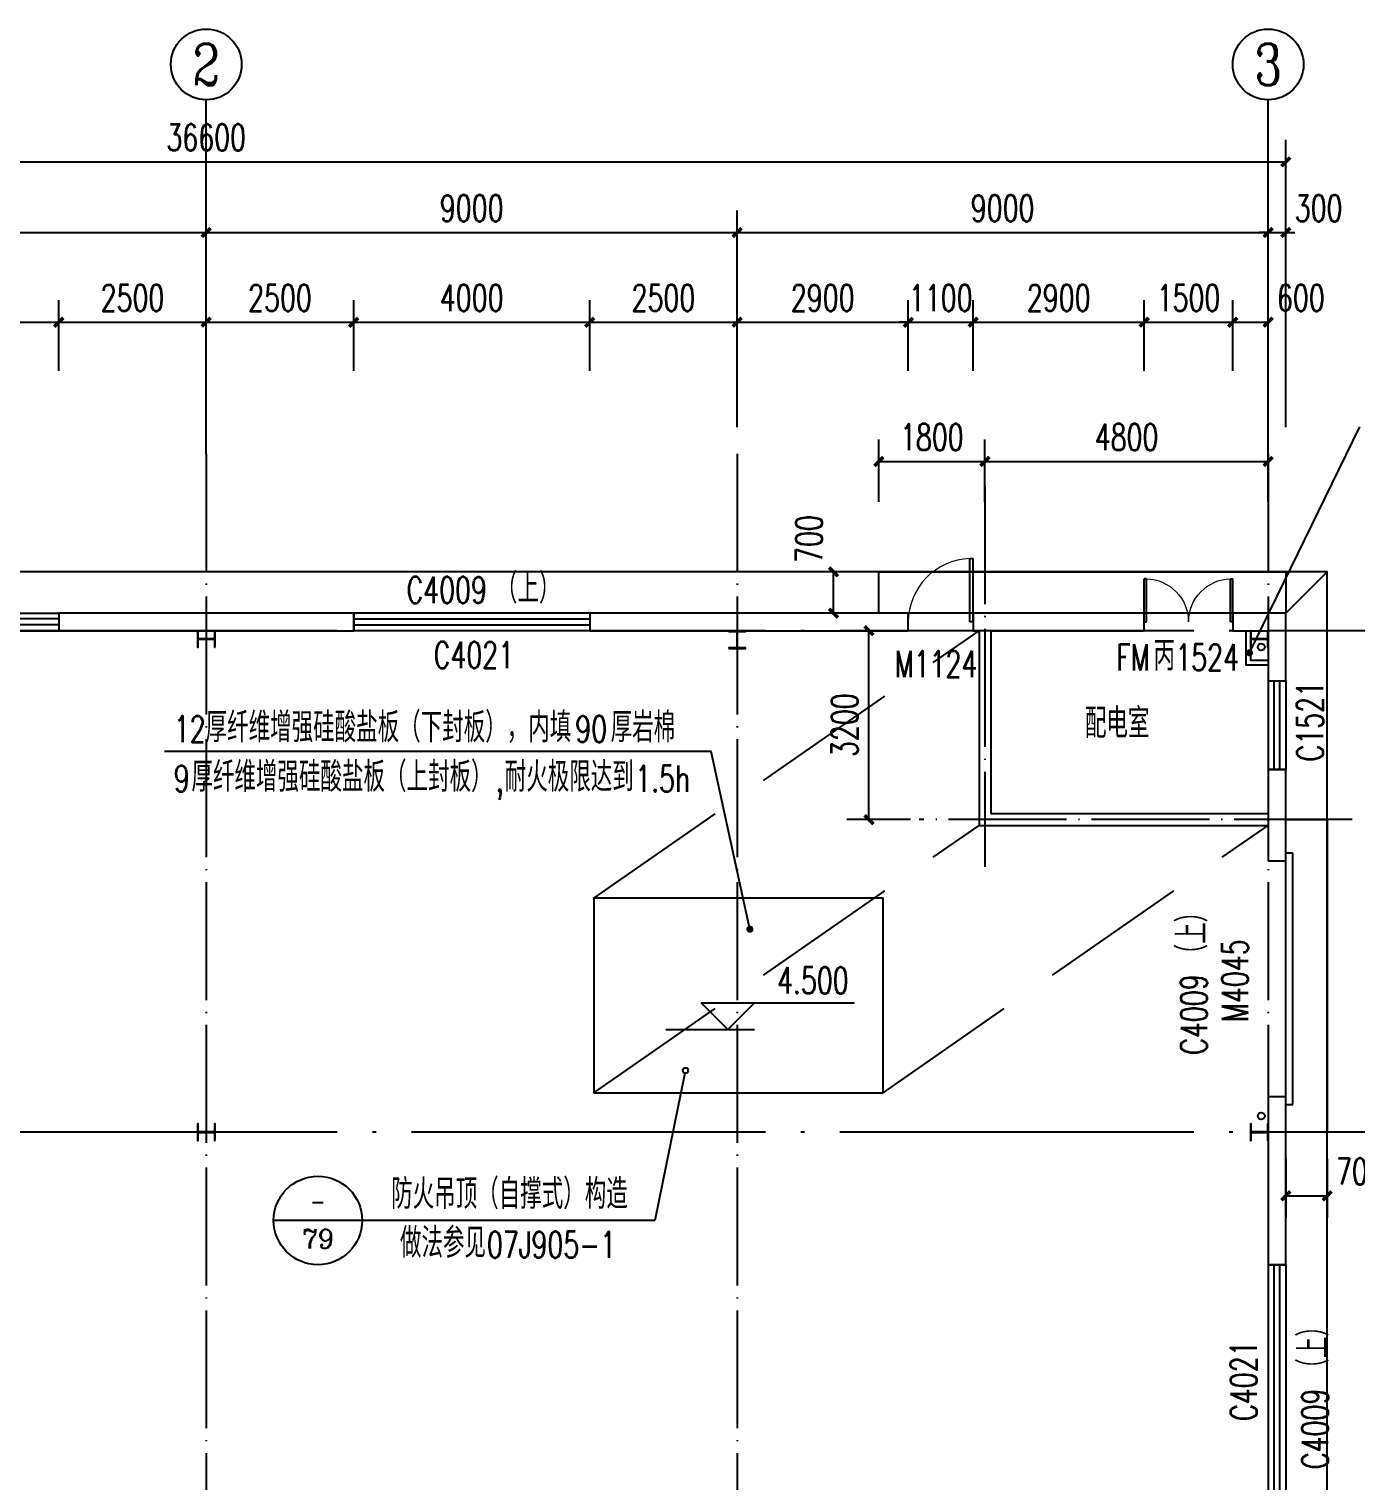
# Model space of a CAD drawing. Extents: x -275060 to -14507, y -783073 to -270523.
# Drawn here: x -138687 to -116195, y -310453 to -285841 of the extents above; entities that cross this region are included whole.
import ezdxf
from ezdxf.enums import TextEntityAlignment as Align

# ---------------------------------------------------------------- set-up
doc = ezdxf.new("R2010")
doc.units = 0
doc.header["$LTSCALE"] = 1000
doc.header["$MEASUREMENT"] = 0
doc.linetypes.add('DASH', pattern=[0.35, 0.25, -0.1])
doc.linetypes.add('DOTE', pattern=[2.42, 2, -0.2, 0.02, -0.2])
doc.layers.get('Defpoints').update_dxf_attribs({"color": 252})
for name, color, linetype in [('07m', 36, 'Continuous'), ('A-Stair(建筑楼梯、踏步、电梯)', 25, 'Continuous'), ('A-Wall(建筑墙)', 7, 'Continuous'), ('AXIS', 3, 'Continuous'), ('AXIS_TEXT', 7, 'Continuous'), ('DIM_ELEV', 3, 'Continuous'), ('DIM_IDEN', 3, 'Continuous'), ('DIM_LEAD', 3, 'Continuous'), ('DOOR_FIRE', 4, 'Continuous'), ('DOOR_FIRE_TEXT', 7, 'Continuous'), ('DOTE', 1, 'Continuous'), ('PUB_DIM', 3, 'Continuous'), ('PUB_HATCH', 8, 'Continuous'), ('PUB_STRM', 4, 'Continuous'), ('STAIR', 2, 'Continuous'), ('WALL', 7, 'Continuous'), ('WINDOW', 4, 'Continuous'), ('WINDOW_TEXT', 7, 'Continuous')]:
    doc.layers.add(name, color=color, linetype=linetype)
doc.styles.add('_TCH_AXIS', font='COMPLEX', dxfattribs={"bigfont": 'GBCBIG'})
doc.styles.add('_TCH_DIM', font='SIMPLEX', dxfattribs={"bigfont": 'GBCBIG'})
doc.styles.add('_TCH_DIM_T3', font='SIMPLEX', dxfattribs={"width": 0.705882, "bigfont": 'GBCBIG'})
doc.styles.add('_TCH_LABEL', font='COMPLEX', dxfattribs={"bigfont": 'GBCBIG'})
doc.styles.add('_TCH_WINDOW', font='SIMPLEX', dxfattribs={"bigfont": 'GBCBIG'})
doc.styles.add('COMPLEX', font='COMPLEX')
doc.dimstyles.new('_TCH_ARCH&&150', dxfattribs={"dimtxt": 446.25, "dimasz": 150, "dimexe": 375, "dimexo": 450, "dimgap": 189.375, "dimtad": 1, "dimdec": 0, "dimzin": 0, "dimdsep": 46, "dimtxsty": '_TCH_DIM_T3', "dimblk": 'ARCHTICK', "dimcen": 0.09, "dimclrt": 7, "dimazin": 2, "dimtfac": 1, "dimtdec": 0, "dimtix": 1, "dimtmove": 2, "dimatfit": 3, "dimfxl": 0, "dimtolj": 1, "dimtzin": 0, "dimarcsym": 0})

# ---------------------------------------------------------------- blocks, each defined once
blk = doc.blocks.new('lsg')
at = {"layer": 'PUB_STRM'}
for centre in [(-116, -275), (-116, -8225)]:
    blk.add_circle(centre, 60, dxfattribs=at)
blk = doc.blocks.new('_ArchTick')
at = {"color": 0, "linetype": 'ByBlock', "const_width": 0.4}
blk.add_lwpolyline([(-0.5, -0.5), (0.5, 0.5)], dxfattribs=at)
blk = doc.blocks.new('*D120')
at = {"layer": 'Defpoints', "color": 0, "transparency": 16777216}
for p in [(-117384, -304541), (-116684, -304541), (-116684, -305619)]:
    blk.add_point(p, dxfattribs=at)
at = {"layer": 'PUB_DIM', "color": 0, "lineweight": -2, "transparency": 16777216}
for p, q in [((-117384, -304991), (-117384, -305994)), ((-116684, -304991), (-116684, -305994)), ((-117384, -305619), (-116684, -305619))]:
    blk.add_line(p, q, dxfattribs=at)
at = {"layer": 'PUB_DIM', "color": 0, "lineweight": -2, "transparency": 16777216, "xscale": 150, "yscale": 150, "zscale": 150, "rotation": 180}
blk.add_blockref('_ArchTick', (-117384, -305619), dxfattribs=at)
at = {"layer": 'PUB_DIM', "color": 0, "lineweight": -2, "transparency": 16777216, "xscale": 150, "yscale": 150, "zscale": 150}
blk.add_blockref('_ArchTick', (-116684, -305619), dxfattribs=at)
at = {"layer": 'PUB_DIM', "color": 7, "transparency": 16777216, "insert": (-116129, -305206), "char_height": 446.2, "attachment_point": 5, "style": '_TCH_DIM_T3'}
blk.add_mtext('\\A1;700', dxfattribs=at)
blk = doc.blocks.new('*D239')
at = {"layer": 'Defpoints', "color": 0, "transparency": 16777216}
for p in [(-117684, -290811), (-118284, -292086), (-117684, -292086)]:
    blk.add_point(p, dxfattribs=at)
at = {"layer": 'PUB_DIM', "color": 0, "lineweight": -2, "transparency": 16777216}
for p, q in [((-118284, -291636), (-118284, -290436)), ((-117684, -291636), (-117684, -290436)), ((-118284, -290811), (-117684, -290811))]:
    blk.add_line(p, q, dxfattribs=at)
at = {"layer": 'PUB_DIM', "color": 0, "lineweight": -2, "transparency": 16777216, "xscale": 150, "yscale": 150, "zscale": 150, "rotation": 180}
blk.add_blockref('_ArchTick', (-118284, -290811), dxfattribs=at)
at = {"layer": 'PUB_DIM', "color": 0, "lineweight": -2, "transparency": 16777216, "xscale": 150, "yscale": 150, "zscale": 150}
blk.add_blockref('_ArchTick', (-117684, -290811), dxfattribs=at)
at = {"layer": 'PUB_DIM', "color": 7, "transparency": 16777216, "insert": (-117129, -290398), "char_height": 446.2, "attachment_point": 5, "style": '_TCH_DIM_T3'}
blk.add_mtext('\\A1;600', dxfattribs=at)
blk = doc.blocks.new('*D240')
at = {"layer": 'Defpoints', "color": 0, "transparency": 16777216}
for p in [(-118284, -290811), (-119784, -292086), (-118284, -292086)]:
    blk.add_point(p, dxfattribs=at)
at = {"layer": 'PUB_DIM', "color": 0, "lineweight": -2, "transparency": 16777216}
for p, q in [((-119784, -291636), (-119784, -290436)), ((-118284, -291636), (-118284, -290436)), ((-119784, -290811), (-118284, -290811))]:
    blk.add_line(p, q, dxfattribs=at)
at = {"layer": 'PUB_DIM', "color": 0, "lineweight": -2, "transparency": 16777216, "xscale": 150, "yscale": 150, "zscale": 150, "rotation": 180}
blk.add_blockref('_ArchTick', (-119784, -290811), dxfattribs=at)
at = {"layer": 'PUB_DIM', "color": 0, "lineweight": -2, "transparency": 16777216, "xscale": 150, "yscale": 150, "zscale": 150}
blk.add_blockref('_ArchTick', (-118284, -290811), dxfattribs=at)
at = {"layer": 'PUB_DIM', "color": 7, "transparency": 16777216, "insert": (-119034, -290398), "char_height": 446.2, "attachment_point": 5, "style": '_TCH_DIM_T3'}
blk.add_mtext('\\A1;1500', dxfattribs=at)
blk = doc.blocks.new('*D241')
at = {"layer": 'Defpoints', "color": 0, "transparency": 16777216}
for p in [(-119784, -290811), (-122684, -292086), (-119784, -292086)]:
    blk.add_point(p, dxfattribs=at)
at = {"layer": 'PUB_DIM', "color": 0, "lineweight": -2, "transparency": 16777216}
for p, q in [((-122684, -291636), (-122684, -290436)), ((-119784, -291636), (-119784, -290436)), ((-122684, -290811), (-119784, -290811))]:
    blk.add_line(p, q, dxfattribs=at)
at = {"layer": 'PUB_DIM', "color": 0, "lineweight": -2, "transparency": 16777216, "xscale": 150, "yscale": 150, "zscale": 150, "rotation": 180}
blk.add_blockref('_ArchTick', (-122684, -290811), dxfattribs=at)
at = {"layer": 'PUB_DIM', "color": 0, "lineweight": -2, "transparency": 16777216, "xscale": 150, "yscale": 150, "zscale": 150}
blk.add_blockref('_ArchTick', (-119784, -290811), dxfattribs=at)
at = {"layer": 'PUB_DIM', "color": 7, "transparency": 16777216, "insert": (-121234, -290398), "char_height": 446.2, "attachment_point": 5, "style": '_TCH_DIM_T3'}
blk.add_mtext('\\A1;2900', dxfattribs=at)
blk = doc.blocks.new('*D242')
at = {"layer": 'Defpoints', "color": 0, "transparency": 16777216}
for p in [(-122684, -290811), (-123784, -292086), (-122684, -292086)]:
    blk.add_point(p, dxfattribs=at)
at = {"layer": 'PUB_DIM', "color": 0, "lineweight": -2, "transparency": 16777216}
for p, q in [((-123784, -291636), (-123784, -290436)), ((-122684, -291636), (-122684, -290436)), ((-123784, -290811), (-123934, -290811)), ((-123784, -290811), (-122684, -290811)), ((-122684, -290811), (-122534, -290811))]:
    blk.add_line(p, q, dxfattribs=at)
at = {"layer": 'PUB_DIM', "color": 0, "lineweight": -2, "transparency": 16777216, "xscale": 150, "yscale": 150, "zscale": 150}
blk.add_blockref('_ArchTick', (-123784, -290811), dxfattribs=at)
at = {"layer": 'PUB_DIM', "color": 0, "lineweight": -2, "transparency": 16777216, "xscale": 150, "yscale": 150, "zscale": 150, "rotation": 180}
blk.add_blockref('_ArchTick', (-122684, -290811), dxfattribs=at)
at = {"layer": 'PUB_DIM', "color": 7, "transparency": 16777216, "insert": (-123234, -290398), "char_height": 446.2, "attachment_point": 5, "style": '_TCH_DIM_T3'}
blk.add_mtext('\\A1;1100', dxfattribs=at)
blk = doc.blocks.new('*D243')
at = {"layer": 'Defpoints', "color": 0, "transparency": 16777216}
for p in [(-123784, -290811), (-126684, -292086), (-123784, -292086)]:
    blk.add_point(p, dxfattribs=at)
at = {"layer": 'PUB_DIM', "color": 0, "lineweight": -2, "transparency": 16777216}
for p, q in [((-126684, -291636), (-126684, -290436)), ((-123784, -291636), (-123784, -290436)), ((-126684, -290811), (-123784, -290811))]:
    blk.add_line(p, q, dxfattribs=at)
at = {"layer": 'PUB_DIM', "color": 0, "lineweight": -2, "transparency": 16777216, "xscale": 150, "yscale": 150, "zscale": 150, "rotation": 180}
blk.add_blockref('_ArchTick', (-126684, -290811), dxfattribs=at)
at = {"layer": 'PUB_DIM', "color": 0, "lineweight": -2, "transparency": 16777216, "xscale": 150, "yscale": 150, "zscale": 150}
blk.add_blockref('_ArchTick', (-123784, -290811), dxfattribs=at)
at = {"layer": 'PUB_DIM', "color": 7, "transparency": 16777216, "insert": (-125234, -290398), "char_height": 446.2, "attachment_point": 5, "style": '_TCH_DIM_T3'}
blk.add_mtext('\\A1;2900', dxfattribs=at)
blk = doc.blocks.new('*D244')
at = {"layer": 'Defpoints', "color": 0, "transparency": 16777216}
for p in [(-126684, -290811), (-129184, -292086), (-126684, -292086)]:
    blk.add_point(p, dxfattribs=at)
at = {"layer": 'PUB_DIM', "color": 0, "lineweight": -2, "transparency": 16777216}
for p, q in [((-129184, -291636), (-129184, -290436)), ((-126684, -291636), (-126684, -290436)), ((-129184, -290811), (-126684, -290811))]:
    blk.add_line(p, q, dxfattribs=at)
at = {"layer": 'PUB_DIM', "color": 0, "lineweight": -2, "transparency": 16777216, "xscale": 150, "yscale": 150, "zscale": 150, "rotation": 180}
blk.add_blockref('_ArchTick', (-129184, -290811), dxfattribs=at)
at = {"layer": 'PUB_DIM', "color": 0, "lineweight": -2, "transparency": 16777216, "xscale": 150, "yscale": 150, "zscale": 150}
blk.add_blockref('_ArchTick', (-126684, -290811), dxfattribs=at)
at = {"layer": 'PUB_DIM', "color": 7, "transparency": 16777216, "insert": (-127934, -290398), "char_height": 446.2, "attachment_point": 5, "style": '_TCH_DIM_T3'}
blk.add_mtext('\\A1;2500', dxfattribs=at)
blk = doc.blocks.new('*D245')
at = {"layer": 'Defpoints', "color": 0, "transparency": 16777216}
for p in [(-129184, -290811), (-133184, -292086), (-129184, -292086)]:
    blk.add_point(p, dxfattribs=at)
at = {"layer": 'PUB_DIM', "color": 0, "lineweight": -2, "transparency": 16777216}
for p, q in [((-133184, -291636), (-133184, -290436)), ((-129184, -291636), (-129184, -290436)), ((-133184, -290811), (-129184, -290811))]:
    blk.add_line(p, q, dxfattribs=at)
at = {"layer": 'PUB_DIM', "color": 0, "lineweight": -2, "transparency": 16777216, "xscale": 150, "yscale": 150, "zscale": 150, "rotation": 180}
blk.add_blockref('_ArchTick', (-133184, -290811), dxfattribs=at)
at = {"layer": 'PUB_DIM', "color": 0, "lineweight": -2, "transparency": 16777216, "xscale": 150, "yscale": 150, "zscale": 150}
blk.add_blockref('_ArchTick', (-129184, -290811), dxfattribs=at)
at = {"layer": 'PUB_DIM', "color": 7, "transparency": 16777216, "insert": (-131184, -290398), "char_height": 446.2, "attachment_point": 5, "style": '_TCH_DIM_T3'}
blk.add_mtext('\\A1;4000', dxfattribs=at)
blk = doc.blocks.new('*D246')
at = {"layer": 'Defpoints', "color": 0, "transparency": 16777216}
for p in [(-133184, -290811), (-135684, -292086), (-133184, -292086)]:
    blk.add_point(p, dxfattribs=at)
at = {"layer": 'PUB_DIM', "color": 0, "lineweight": -2, "transparency": 16777216}
for p, q in [((-135684, -291636), (-135684, -290436)), ((-133184, -291636), (-133184, -290436)), ((-135684, -290811), (-133184, -290811))]:
    blk.add_line(p, q, dxfattribs=at)
at = {"layer": 'PUB_DIM', "color": 0, "lineweight": -2, "transparency": 16777216, "xscale": 150, "yscale": 150, "zscale": 150, "rotation": 180}
blk.add_blockref('_ArchTick', (-135684, -290811), dxfattribs=at)
at = {"layer": 'PUB_DIM', "color": 0, "lineweight": -2, "transparency": 16777216, "xscale": 150, "yscale": 150, "zscale": 150}
blk.add_blockref('_ArchTick', (-133184, -290811), dxfattribs=at)
at = {"layer": 'PUB_DIM', "color": 7, "transparency": 16777216, "insert": (-134434, -290398), "char_height": 446.2, "attachment_point": 5, "style": '_TCH_DIM_T3'}
blk.add_mtext('\\A1;2500', dxfattribs=at)
blk = doc.blocks.new('*D247')
at = {"layer": 'Defpoints', "color": 0, "transparency": 16777216}
for p in [(-135684, -290811), (-138184, -292086), (-135684, -292086)]:
    blk.add_point(p, dxfattribs=at)
at = {"layer": 'PUB_DIM', "color": 0, "lineweight": -2, "transparency": 16777216}
for p, q in [((-138184, -291636), (-138184, -290436)), ((-135684, -291636), (-135684, -290436)), ((-138184, -290811), (-135684, -290811))]:
    blk.add_line(p, q, dxfattribs=at)
at = {"layer": 'PUB_DIM', "color": 0, "lineweight": -2, "transparency": 16777216, "xscale": 150, "yscale": 150, "zscale": 150, "rotation": 180}
blk.add_blockref('_ArchTick', (-138184, -290811), dxfattribs=at)
at = {"layer": 'PUB_DIM', "color": 0, "lineweight": -2, "transparency": 16777216, "xscale": 150, "yscale": 150, "zscale": 150}
blk.add_blockref('_ArchTick', (-135684, -290811), dxfattribs=at)
at = {"layer": 'PUB_DIM', "color": 7, "transparency": 16777216, "insert": (-136934, -290398), "char_height": 446.2, "attachment_point": 5, "style": '_TCH_DIM_T3'}
blk.add_mtext('\\A1;2500', dxfattribs=at)
blk = doc.blocks.new('*D248')
at = {"layer": 'Defpoints', "color": 0, "transparency": 16777216}
for p in [(-138184, -290811), (-142184, -292086), (-138184, -292086)]:
    blk.add_point(p, dxfattribs=at)
at = {"layer": 'PUB_DIM', "color": 0, "lineweight": -2, "transparency": 16777216}
for p, q in [((-142184, -291636), (-142184, -290436)), ((-138184, -291636), (-138184, -290436)), ((-142184, -290811), (-138184, -290811))]:
    blk.add_line(p, q, dxfattribs=at)
at = {"layer": 'PUB_DIM', "color": 0, "lineweight": -2, "transparency": 16777216, "xscale": 150, "yscale": 150, "zscale": 150, "rotation": 180}
blk.add_blockref('_ArchTick', (-142184, -290811), dxfattribs=at)
at = {"layer": 'PUB_DIM', "color": 0, "lineweight": -2, "transparency": 16777216, "xscale": 150, "yscale": 150, "zscale": 150}
blk.add_blockref('_ArchTick', (-138184, -290811), dxfattribs=at)
at = {"layer": 'PUB_DIM', "color": 7, "transparency": 16777216, "insert": (-140184, -290398), "char_height": 446.2, "attachment_point": 5, "style": '_TCH_DIM_T3'}
blk.add_mtext('\\A1;4000', dxfattribs=at)
blk = doc.blocks.new('*D365')
at = {"layer": 'AXIS', "color": 0, "lineweight": -2, "transparency": 16777216}
for p, q in [((-144684, -292591), (-144684, -288916)), ((-135684, -292591), (-135684, -288916)), ((-144684, -289291), (-135684, -289291))]:
    blk.add_line(p, q, dxfattribs=at)
at = {"layer": 'Defpoints', "color": 0, "transparency": 16777216}
for p in [(-135684, -289291), (-144684, -293041), (-135684, -293041)]:
    blk.add_point(p, dxfattribs=at)
at = {"layer": 'AXIS', "color": 0, "lineweight": -2, "transparency": 16777216, "xscale": 150, "yscale": 150, "zscale": 150, "rotation": 180}
blk.add_blockref('_ArchTick', (-144684, -289291), dxfattribs=at)
at = {"layer": 'AXIS', "color": 0, "lineweight": -2, "transparency": 16777216, "xscale": 150, "yscale": 150, "zscale": 150}
blk.add_blockref('_ArchTick', (-135684, -289291), dxfattribs=at)
at = {"layer": 'AXIS', "color": 7, "transparency": 16777216, "insert": (-140184, -288878), "char_height": 446.2, "attachment_point": 5, "style": '_TCH_DIM_T3'}
blk.add_mtext('\\A1;9000', dxfattribs=at)
blk = doc.blocks.new('*D366')
at = {"layer": 'AXIS', "color": 0, "lineweight": -2, "transparency": 16777216}
for p, q in [((-135684, -292591), (-135684, -288916)), ((-126684, -292591), (-126684, -288916)), ((-135684, -289291), (-126684, -289291))]:
    blk.add_line(p, q, dxfattribs=at)
at = {"layer": 'Defpoints', "color": 0, "transparency": 16777216}
for p in [(-126684, -289291), (-135684, -293041), (-126684, -293041)]:
    blk.add_point(p, dxfattribs=at)
at = {"layer": 'AXIS', "color": 0, "lineweight": -2, "transparency": 16777216, "xscale": 150, "yscale": 150, "zscale": 150, "rotation": 180}
blk.add_blockref('_ArchTick', (-135684, -289291), dxfattribs=at)
at = {"layer": 'AXIS', "color": 0, "lineweight": -2, "transparency": 16777216, "xscale": 150, "yscale": 150, "zscale": 150}
blk.add_blockref('_ArchTick', (-126684, -289291), dxfattribs=at)
at = {"layer": 'AXIS', "color": 7, "transparency": 16777216, "insert": (-131184, -288878), "char_height": 446.2, "attachment_point": 5, "style": '_TCH_DIM_T3'}
blk.add_mtext('\\A1;9000', dxfattribs=at)
blk = doc.blocks.new('*D367')
at = {"layer": 'AXIS', "color": 0, "lineweight": -2, "transparency": 16777216}
for p, q in [((-126684, -292591), (-126684, -288916)), ((-117684, -292591), (-117684, -288916)), ((-126684, -289291), (-117684, -289291))]:
    blk.add_line(p, q, dxfattribs=at)
at = {"layer": 'Defpoints', "color": 0, "transparency": 16777216}
for p in [(-117684, -289291), (-126684, -293041), (-117684, -293041)]:
    blk.add_point(p, dxfattribs=at)
at = {"layer": 'AXIS', "color": 0, "lineweight": -2, "transparency": 16777216, "xscale": 150, "yscale": 150, "zscale": 150, "rotation": 180}
blk.add_blockref('_ArchTick', (-126684, -289291), dxfattribs=at)
at = {"layer": 'AXIS', "color": 0, "lineweight": -2, "transparency": 16777216, "xscale": 150, "yscale": 150, "zscale": 150}
blk.add_blockref('_ArchTick', (-117684, -289291), dxfattribs=at)
at = {"layer": 'AXIS', "color": 7, "transparency": 16777216, "insert": (-122184, -288878), "char_height": 446.2, "attachment_point": 5, "style": '_TCH_DIM_T3'}
blk.add_mtext('\\A1;9000', dxfattribs=at)
blk = doc.blocks.new('*D368')
at = {"layer": 'AXIS', "color": 0, "lineweight": -2, "transparency": 16777216}
for p, q in [((-117684, -292591), (-117684, -288916)), ((-117384, -292591), (-117384, -288916)), ((-117684, -289291), (-117834, -289291)), ((-117684, -289291), (-117384, -289291)), ((-117384, -289291), (-117234, -289291))]:
    blk.add_line(p, q, dxfattribs=at)
at = {"layer": 'Defpoints', "color": 0, "transparency": 16777216}
for p in [(-117384, -289291), (-117684, -293041), (-117384, -293041)]:
    blk.add_point(p, dxfattribs=at)
at = {"layer": 'AXIS', "color": 0, "lineweight": -2, "transparency": 16777216, "xscale": 150, "yscale": 150, "zscale": 150}
blk.add_blockref('_ArchTick', (-117684, -289291), dxfattribs=at)
at = {"layer": 'AXIS', "color": 0, "lineweight": -2, "transparency": 16777216, "xscale": 150, "yscale": 150, "zscale": 150, "rotation": 180}
blk.add_blockref('_ArchTick', (-117384, -289291), dxfattribs=at)
at = {"layer": 'AXIS', "color": 7, "transparency": 16777216, "insert": (-116829, -288878), "char_height": 446.2, "attachment_point": 5, "style": '_TCH_DIM_T3'}
blk.add_mtext('\\A1;300', dxfattribs=at)
blk = doc.blocks.new('*D369')
at = {"layer": 'AXIS', "color": 0, "lineweight": -2, "transparency": 16777216}
for p, q in [((-153984, -292591), (-153984, -287716)), ((-117384, -292591), (-117384, -287716)), ((-153984, -288091), (-117384, -288091))]:
    blk.add_line(p, q, dxfattribs=at)
at = {"layer": 'Defpoints', "color": 0, "transparency": 16777216}
for p in [(-117384, -288091), (-153984, -293041), (-117384, -293041)]:
    blk.add_point(p, dxfattribs=at)
at = {"layer": 'AXIS', "color": 0, "lineweight": -2, "transparency": 16777216, "xscale": 150, "yscale": 150, "zscale": 150, "rotation": 180}
blk.add_blockref('_ArchTick', (-153984, -288091), dxfattribs=at)
at = {"layer": 'AXIS', "color": 0, "lineweight": -2, "transparency": 16777216, "xscale": 150, "yscale": 150, "zscale": 150}
blk.add_blockref('_ArchTick', (-117384, -288091), dxfattribs=at)
at = {"layer": 'AXIS', "color": 7, "transparency": 16777216, "insert": (-135684, -287678), "char_height": 446.2, "attachment_point": 5, "style": '_TCH_DIM_T3'}
blk.add_mtext('\\A1;36600', dxfattribs=at)
blk = doc.blocks.new('*D402')
at = {"layer": 'Defpoints', "color": 0, "transparency": 16777216}
for p in [(-122484, -293171), (-124284, -294303), (-122484, -294303)]:
    blk.add_point(p, dxfattribs=at)
at = {"layer": 'PUB_DIM', "color": 0, "lineweight": -2, "transparency": 16777216}
for p, q in [((-124284, -293853), (-124284, -292796)), ((-122484, -293853), (-122484, -292796)), ((-124284, -293171), (-122484, -293171))]:
    blk.add_line(p, q, dxfattribs=at)
at = {"layer": 'PUB_DIM', "color": 0, "lineweight": -2, "transparency": 16777216, "xscale": 150, "yscale": 150, "zscale": 150, "rotation": 180}
blk.add_blockref('_ArchTick', (-124284, -293171), dxfattribs=at)
at = {"layer": 'PUB_DIM', "color": 0, "lineweight": -2, "transparency": 16777216, "xscale": 150, "yscale": 150, "zscale": 150}
blk.add_blockref('_ArchTick', (-122484, -293171), dxfattribs=at)
at = {"layer": 'PUB_DIM', "color": 7, "transparency": 16777216, "insert": (-123384, -292758), "char_height": 446.2, "attachment_point": 5, "style": '_TCH_DIM_T3'}
blk.add_mtext('\\A1;1800', dxfattribs=at)
blk = doc.blocks.new('*D403')
at = {"layer": 'Defpoints', "color": 0, "transparency": 16777216}
for p in [(-117684, -293171), (-122484, -294303), (-117684, -294303)]:
    blk.add_point(p, dxfattribs=at)
at = {"layer": 'PUB_DIM', "color": 0, "lineweight": -2, "transparency": 16777216}
for p, q in [((-122484, -293853), (-122484, -292796)), ((-117684, -293853), (-117684, -292796)), ((-122484, -293171), (-117684, -293171))]:
    blk.add_line(p, q, dxfattribs=at)
at = {"layer": 'PUB_DIM', "color": 0, "lineweight": -2, "transparency": 16777216, "xscale": 150, "yscale": 150, "zscale": 150, "rotation": 180}
blk.add_blockref('_ArchTick', (-122484, -293171), dxfattribs=at)
at = {"layer": 'PUB_DIM', "color": 0, "lineweight": -2, "transparency": 16777216, "xscale": 150, "yscale": 150, "zscale": 150}
blk.add_blockref('_ArchTick', (-117684, -293171), dxfattribs=at)
at = {"layer": 'PUB_DIM', "color": 7, "transparency": 16777216, "insert": (-120084, -292758), "char_height": 446.2, "attachment_point": 5, "style": '_TCH_DIM_T3'}
blk.add_mtext('\\A1;4800', dxfattribs=at)
blk = doc.blocks.new('*D404')
at = {"layer": 'Defpoints', "color": 0, "transparency": 16777216}
for p in [(-125052, -295041), (-124306, -295041), (-124306, -295741)]:
    blk.add_point(p, dxfattribs=at)
at = {"layer": 'PUB_DIM', "color": 0, "lineweight": -2, "transparency": 16777216}
for p, q in [((-124756, -295041), (-125427, -295041)), ((-125052, -295741), (-125052, -295041)), ((-124756, -295741), (-125427, -295741))]:
    blk.add_line(p, q, dxfattribs=at)
at = {"layer": 'PUB_DIM', "color": 0, "lineweight": -2, "transparency": 16777216, "xscale": 150, "yscale": 150, "zscale": 150}
for p, rotation in [((-125052, -295041), 90), ((-125052, -295741), 270)]:
    blk.add_blockref('_ArchTick', p, dxfattribs=dict(at, rotation=rotation))
at = {"layer": 'PUB_DIM', "color": 7, "transparency": 16777216, "insert": (-125465, -294486), "char_height": 446.2, "attachment_point": 5, "rotation": 90, "style": '_TCH_DIM_T3'}
blk.add_mtext('\\A1;700', dxfattribs=at)
blk = doc.blocks.new('*D405')
at = {"layer": 'Defpoints', "color": 0, "transparency": 16777216}
for p in [(-124450, -296041), (-123295, -296041), (-123295, -299241)]:
    blk.add_point(p, dxfattribs=at)
at = {"layer": 'PUB_DIM', "color": 0, "lineweight": -2, "transparency": 16777216}
for p, q in [((-123745, -296041), (-124825, -296041)), ((-124450, -299241), (-124450, -296041)), ((-123745, -299241), (-124825, -299241))]:
    blk.add_line(p, q, dxfattribs=at)
at = {"layer": 'PUB_DIM', "color": 0, "lineweight": -2, "transparency": 16777216, "xscale": 150, "yscale": 150, "zscale": 150}
for p, rotation in [((-124450, -296041), 90), ((-124450, -299241), 270)]:
    blk.add_blockref('_ArchTick', p, dxfattribs=dict(at, rotation=rotation))
at = {"layer": 'PUB_DIM', "color": 7, "transparency": 16777216, "insert": (-124862, -297641), "char_height": 446.2, "attachment_point": 5, "rotation": 90, "style": '_TCH_DIM_T3'}
blk.add_mtext('\\A1;3200', dxfattribs=at)
blk = doc.blocks.new('$DorLib2D$00000002')
for p, q in [((-0.5, 0), (-0.5, 0.4875)), ((-0.475, 0.4875), (-0.5, 0.4875)), ((-0.475, 0), (-0.475, 0.4875)), ((0.475, 0), (0.475, 0.4875)), ((0.475, 0.4875), (0.5, 0.4875)), ((0.5, 0), (0.5, 0.4875)), ((-0.5, 0), (-0.475, 0)), ((0.5, 0), (0.475, 0))]:
    blk.add_line(p, q)
at = {"lineweight": 13}
for centre, start, end in [((-0.4875, 0), 0, 88.53072), ((0.4875, 0), 91.46928, 180)]:
    blk.add_arc(centre, 0.4875, start, end, dxfattribs=at)
blk = doc.blocks.new('$TCHSYS$WIN2D')
for p, q in [((-0.5, 0.5), (0.5, 0.5)), ((-0.5, 0.5), (-0.5, -0.5)), ((0.5, 0.5), (0.5, -0.5)), ((0.5, 0.1667), (-0.5, 0.1667)), ((0.5, -0.1667), (-0.5, -0.1667)), ((-0.5, -0.5), (0.5, -0.5))]:
    blk.add_line(p, q)
blk = doc.blocks.new('_AXISO')
blk.add_circle((0, 0), 0.5)
at = {"layer": 'AXIS_TEXT', "style": 'COMPLEX', "width": 1.041667}
blk.add_attdef('A', text='', height=0.56, dxfattribs=at).set_placement((-0.25, -0.28), (0.25, -0.28), align=Align.FIT)
blk = doc.blocks.new('$DorLib2D$00000126')
at = {"color": 0, "linetype": 'Continuous'}
for p, q in [((-0.532, 0.5), (-0.532, 0.9)), ((0.532, 0.9), (0.532, 0.5))]:
    blk.add_line(p, q, dxfattribs=at)
at = {"color": 0, "linetype": 'DASH'}
for p, q in [((-0.532, 0.9), (0.532, 0.9)), ((-0.532, 0.5), (0.532, 0.5))]:
    blk.add_line(p, q, dxfattribs=at)
blk = doc.blocks.new('$DorLib2D$00000001')
for p, q in [((0.45, 0.975), (0.5, 0.975)), ((0.45, 0), (0.45, 0.975)), ((0.5, 0), (0.5, 0.975)), ((0.5, 0), (0.45, 0))]:
    blk.add_line(p, q)
at = {"lineweight": 13}
blk.add_arc((0.475, 0), 0.975, 91.4693, 180, dxfattribs=at)

msp = doc.modelspace()

# ---------------------------------------------------------------- linework, layer by layer
for points in [[(-135534.1, -296320.6), (-135534.1, -296040.6), (-135546.1, -296040.6), (-135546.1, -296176.6), (-135822.1, -296176.6), (-135822.1, -296040.6), (-135834.1, -296040.6), (-135834.1, -296320.6), (-135822.1, -296320.6), (-135822.1, -296184.6), (-135546.1, -296184.6), (-135546.1, -296320.6)], [(-126824.1, -296340.6), (-126544.1, -296340.6), (-126544.1, -296328.6), (-126680.1, -296328.6), (-126680.1, -296052.6), (-126544.1, -296052.6), (-126544.1, -296040.6), (-126824.1, -296040.6), (-126824.1, -296052.6), (-126688.1, -296052.6), (-126688.1, -296328.6), (-126824.1, -296328.6)], [(-117684.1, -296320.6), (-117684.1, -296040.6), (-117696.1, -296040.6), (-117696.1, -296176.6), (-117972.1, -296176.6), (-117972.1, -296040.6), (-117984.1, -296040.6), (-117984.1, -296320.6), (-117972.1, -296320.6), (-117972.1, -296184.6), (-117696.1, -296184.6), (-117696.1, -296320.6)], [(-135534.1, -304680.6), (-135534.1, -304400.6), (-135546.1, -304400.6), (-135546.1, -304536.6), (-135822.1, -304536.6), (-135822.1, -304400.6), (-135834.1, -304400.6), (-135834.1, -304680.6), (-135822.1, -304680.6), (-135822.1, -304544.6), (-135546.1, -304544.6), (-135546.1, -304680.6)], [(-117684.1, -304680.6), (-117684.1, -304400.6), (-117696.1, -304400.6), (-117696.1, -304536.6), (-117972.1, -304536.6), (-117972.1, -304400.6), (-117984.1, -304400.6), (-117984.1, -304680.6), (-117972.1, -304680.6), (-117972.1, -304544.6), (-117696.1, -304544.6), (-117696.1, -304680.6)]]:
    msp.add_lwpolyline(points, close=True)
for points in [[(-118064.1, -296040.6), (-118064.1, -296620.6), (-117684.1, -296620.6)], [(-117984.1, -296040.6), (-117984.1, -296540.6), (-117684.1, -296540.6)]]:
    msp.add_lwpolyline(points)
at = {"layer": 'A-Stair(建筑楼梯、踏步、电梯)'}
msp.add_line((-116684.1, -295040.6), (-117384.1, -295740.6), dxfattribs=at)
msp.add_lwpolyline([(-121184.1, -407540.6), (-116684.1, -407540.6), (-116684.1, -295040.6), (-154684.1, -295040.6), (-154684.1, -331790.6)], dxfattribs=at)
at = {"layer": 'A-Wall(建筑墙)'}
msp.add_lwpolyline([(-129111.6, -303872.2), (-124211.6, -303872.2), (-124211.6, -300572.2), (-129111.6, -300572.2)], close=True, dxfattribs=at)
at = {"layer": 'AXIS'}
for p, q in [((-135684.1, -293040.6), (-135684.1, -287040.6)), ((-117684.1, -293040.6), (-117684.1, -287040.6))]:
    msp.add_line(p, q, dxfattribs=at)
at = {"layer": 'DIM_ELEV'}
for p, q in [((-126842.5, -302799.5), (-127292.5, -302349.5)), ((-127292.5, -302349.5), (-124703.5, -302349.5)), ((-126842.5, -302799.5), (-126392.5, -302349.5)), ((-127892.5, -302799.5), (-126392.5, -302799.5))]:
    msp.add_line(p, q, dxfattribs=at)
at = {"layer": 'DIM_IDEN'}
for p, q in [((-127570.4, -303541.2), (-128080.4, -306036.8)), ((-133041, -306036.8), (-134541, -306036.8)), ((-128080.4, -306036.8), (-133041, -306036.8))]:
    msp.add_line(p, q, dxfattribs=at)
for centre, radius in [((-127561, -303495.2), 46.9), ((-133791, -306036.8), 750)]:
    msp.add_circle(centre, radius, dxfattribs=at)
at = {"layer": 'DIM_LEAD'}
for p, q in [((-118000, -296413.2), (-116131.2, -292585.7)), ((-127125.5, -298088.1), (-136392.5, -298088.1)), ((-126468.6, -301099.9), (-127125.5, -298088.1))]:
    msp.add_line(p, q, dxfattribs=at)
at = {"layer": 'DIM_LEAD', "const_width": 60}
for points in [[(-118013.2, -296440.1, 1), (-117986.9, -296386.2, 1)], [(-126462.2, -301129.2, 1), (-126475, -301070.5, 1)]]:
    msp.add_lwpolyline(points, format="xyb", close=True, dxfattribs=at)
at = {"layer": 'DOOR_FIRE'}
msp.add_line((-118283.6, -295740.6), (-119783.6, -295740.6), dxfattribs=at)
at = {"layer": 'DOTE', "color": 1, "linetype": 'DOTE'}
for p, q in [((-135684.1, -293040.6), (-135684.1, -409540.6)), ((-126684.1, -293040.6), (-126684.1, -409540.6)), ((-117684.1, -293040.6), (-117684.1, -409540.6)), ((-122483.6, -293589.5), (-122483.6, -300043.4)), ((-116259.5, -299240.6), (-123600.1, -299240.6))]:
    msp.add_line(p, q, dxfattribs=at)
at = {"layer": 'DOTE', "color": 1, "linetype": 'DOTE', "ltscale": 3}
for p, q in [((-111684.1, -296040.6), (-159684.1, -296040.6)), ((-111684.1, -304540.6), (-159684.1, -304540.6))]:
    msp.add_line(p, q, dxfattribs=at)
at = {"layer": 'PUB_HATCH', "linetype": 'DASH', "ltscale": 10}
for p, q in [((-129111.6, -300572.2), (-122583.6, -296040.6)), ((-129111.6, -303872.2), (-122583.6, -299340.6)), ((-124211.6, -303872.2), (-117683.6, -299340.6))]:
    msp.add_line(p, q, dxfattribs=at)
at = {"layer": 'STAIR'}
for points in [[(-124283.6, -295740.6), (-124283.6, -295040.6), (-117384.1, -295040.6), (-117384.1, -295740.6)], [(-117384.1, -299240.6), (-116684.1, -299240.6), (-116684.1, -304540.6), (-117384.1, -304540.6)]]:
    msp.add_lwpolyline(points, dxfattribs=at)
at = {"layer": 'WALL'}
for p, q in [((-133184.1, -295740.6), (-138184.1, -295740.6)), ((-138184.1, -295740.6), (-138184.1, -296040.6)), ((-133184.1, -296040.6), (-133184.1, -295740.6)), ((-123783.6, -295740.6), (-129184.1, -295740.6)), ((-129184.1, -295740.6), (-129184.1, -296040.6)), ((-123783.6, -296040.6), (-123783.6, -295740.6)), ((-122484.1, -295740.6), (-122683.6, -295740.6)), ((-122683.6, -295740.6), (-122683.6, -296040.6)), ((-119783.6, -295740.6), (-122484.1, -295740.6)), ((-119783.6, -296040.6), (-119783.6, -295740.6)), ((-117384.1, -295740.6), (-118283.6, -295740.6)), ((-118283.6, -295740.6), (-118283.6, -296040.6)), ((-117384.1, -296890.6), (-117384.1, -295740.6)), ((-138184.1, -296040.6), (-133184.1, -296040.6)), ((-129184.1, -296040.6), (-123783.6, -296040.6)), ((-122683.6, -296040.6), (-122584.1, -296040.6)), ((-122584.1, -296040.6), (-122584.1, -299340.6)), ((-122384.1, -296040.6), (-122384.1, -299140.6)), ((-122384.1, -296040.6), (-119783.6, -296040.6)), ((-118283.6, -296040.6), (-117684.1, -296040.6)), ((-117684.1, -296040.6), (-117684.1, -296890.6)), ((-117684.1, -296890.6), (-117384.1, -296890.6)), ((-117384.1, -298390.6), (-117684.1, -298390.6)), ((-117684.1, -298390.6), (-117684.1, -299140.6)), ((-117384.1, -299240.6), (-117384.1, -298390.6)), ((-122384.1, -299140.6), (-117684.1, -299140.6)), ((-117384.1, -299940.6), (-117384.1, -299240.6)), ((-122584.1, -299340.6), (-117684.1, -299340.6)), ((-117684.1, -299340.6), (-117684.1, -299940.6)), ((-117684.1, -299940.6), (-117384.1, -299940.6)), ((-117384.1, -303940.6), (-117684.1, -303940.6)), ((-117684.1, -303940.6), (-117684.1, -306790.6)), ((-117384.1, -306790.6), (-117384.1, -303940.6)), ((-117684.1, -306790.6), (-117384.1, -306790.6))]:
    msp.add_line(p, q, dxfattribs=at)
at = {"layer": 'WINDOW'}
msp.add_line((-122683.6, -295740.6, 120), (-123783.6, -295740.6, 120), dxfattribs=at)

# ---------------------------------------------------------------- block references
msp.add_blockref('lsg', (-117684.1, -296040.6))
at = {"layer": 'AXIS'}
ref = msp.add_blockref('_AXISO', (-135684.1, -286440.6), dxfattribs=dict(at, xscale=1200, yscale=1200, zscale=1200))
ref.add_attrib('A', '2', dxfattribs={"layer": 'AXIS_TEXT', "height": 698.9, "style": '_TCH_AXIS'}).set_placement((-135917.1, -286790.1), (-135451.1, -286790.1), align=Align.FIT)
ref = msp.add_blockref('_AXISO', (-117684.1, -286440.6), dxfattribs=dict(at, xscale=1200, yscale=1200, zscale=1200))
ref.add_attrib('A', '3', dxfattribs={"layer": 'AXIS_TEXT', "height": 698.9, "style": '_TCH_AXIS'}).set_placement((-117917.1, -286790.1), (-117451.1, -286790.1), align=Align.FIT)
at = {"layer": 'DOOR_FIRE', "xscale": 1500, "yscale": -1500, "zscale": 300, "rotation": 179.9999999965744}
msp.add_blockref('$DorLib2D$00000002', (-119033.6, -295890.6), dxfattribs=at)
at = {"layer": 'WINDOW'}
ref = msp.add_blockref('$DorLib2D$00000001', (-123233.6, -295890.6), dxfattribs=dict(at, xscale=-1100, yscale=-1100, zscale=-1100, rotation=179.9999999965742))
ref.add_attrib('A', 'M1124', (-124016.8, -296826.2), dxfattribs={"layer": 'WINDOW_TEXT', "height": 446.25, "rotation": 360, "style": '_TCH_WINDOW', "width": 0.705882})
ref = msp.add_blockref('$TCHSYS$WIN2D', (-140184.1, -295890.6), dxfattribs=dict(at, xscale=-4000, yscale=-300, zscale=-4000, rotation=179.9999999965742))
ref.add_attrib('A', 'C4021', (-140829.1, -296676.2), dxfattribs={"layer": 'WINDOW_TEXT', "height": 446.25, "rotation": 360, "style": '_TCH_WINDOW', "width": 0.705882})
ref = msp.add_blockref('$TCHSYS$WIN2D', (-131184.1, -295890.6), dxfattribs=dict(at, xscale=4000, yscale=-300, zscale=4000, rotation=179.9999999965742))
ref.add_attrib('A', 'C4021', (-131829.1, -296676.2), dxfattribs={"layer": 'WINDOW_TEXT', "height": 446.25, "rotation": 360, "style": '_TCH_WINDOW', "width": 0.705882})
ref = msp.add_blockref('$TCHSYS$WIN2D', (-117534.1, -297640.6), dxfattribs=dict(at, xscale=-1500, yscale=300, zscale=-1500, rotation=90.00000000718147))
ref.add_attrib('A', 'C1521', (-116748.5, -298255.6), dxfattribs={"layer": 'WINDOW_TEXT', "height": 446.25, "rotation": 90, "style": '_TCH_WINDOW', "width": 0.705882})
ref = msp.add_blockref('$DorLib2D$00000126', (-117534.1, -301940.6), dxfattribs=dict(at, xscale=4000, yscale=-300, zscale=4000, rotation=90.00000000718146))
ref.add_attrib('A', 'M4045', (-118023.5, -302675.6), dxfattribs={"layer": 'WINDOW_TEXT', "height": 446.25, "rotation": 90, "style": '_TCH_WINDOW', "width": 0.705882})
ref = msp.add_blockref('$TCHSYS$WIN2D', (-117534.1, -308790.6), dxfattribs=dict(at, xscale=-4000, yscale=-300, zscale=-4000, rotation=90.00000000718146))
ref.add_attrib('A', 'C4021', (-117873.5, -309435.6), dxfattribs={"layer": 'WINDOW_TEXT', "height": 446.25, "rotation": 90, "style": '_TCH_WINDOW', "width": 0.705882})

# ---------------------------------------------------------------- texts
at = {"layer": '07m', "color": 2, "style": '_TCH_DIM'}
for s, p in [('（上）', (-130774, -295573.6)), ('配电室', (-120789.4, -297860.4))]:
    msp.add_text(s, height=506.38, dxfattribs=at).set_placement(p)
at = {"layer": '07m', "color": 2, "style": '_TCH_DIM', "width": 0.705882}
msp.add_text('C4009', height=446.25, dxfattribs=at).set_placement((-132289, -295573.6))
at = {"layer": '07m', "color": 2, "style": '_TCH_DIM'}
for p in [(-118720, -301713.5), (-116664.4, -308737)]:
    msp.add_text('（上）', height=506.38, rotation=90, dxfattribs=at).set_placement(p)
at = {"layer": '07m', "color": 2, "style": '_TCH_DIM', "width": 0.705882}
for p in [(-118720, -303228.5), (-116664.4, -310252)]:
    msp.add_text('C4009', height=446.25, rotation=90, dxfattribs=at).set_placement(p)
at = {"layer": 'DIM_ELEV', "color": 7, "style": '_TCH_DIM', "width": 0.705882}
msp.add_text('4.500', height=446.25, dxfattribs=at).set_placement((-126008.5, -302192))
at = {"layer": 'DIM_IDEN', "color": 7, "style": '_TCH_DIM'}
for s, height, p in [('防火吊顶（自撑式）构造', 506.383, (-132549, -305840.2)), ('做法参见', 506.38, (-132400.4, -306669))]:
    msp.add_text(s, height=height, dxfattribs=at).set_placement(p)
at = {"layer": 'DIM_IDEN', "color": 7, "style": '_TCH_LABEL', "width": 0.777778}
msp.add_text('-', height=391.5, dxfattribs=at).set_placement((-133921.5, -305898), (-133660.5, -305898), align=Align.FIT)
at = {"layer": 'DIM_IDEN', "color": 7, "style": '_TCH_LABEL'}
msp.add_text('79', height=329.48, dxfattribs=at).set_placement((-134057.7, -306514.9), (-133524.2, -306514.9), align=Align.FIT)
at = {"layer": 'DIM_IDEN', "color": 7, "style": '_TCH_DIM', "width": 0.705882}
msp.add_text('07J905-1', height=446.25, dxfattribs=at).set_placement((-130926, -306669))
at = {"layer": 'DIM_LEAD', "color": 7, "style": '_TCH_DIM', "width": 0.705882}
for s, height, p in [('12', 446.25, (-136235, -297930.6)), ('90', 446.25, (-129428.5, -297930.6)), ('9', 446.2, (-136235, -298770.6)), ('1.5h', 446.25, (-128412.6, -298770.6)), (',', 446.2, (-130774.3, -298770.6))]:
    msp.add_text(s, height=height, dxfattribs=at).set_placement(p)
at = {"layer": 'DIM_LEAD', "color": 7, "style": '_TCH_DIM'}
for s, height, p in [('厚纤维增强硅酸盐板（下封板），内填', 506.383, (-135695, -297930.6)), ('厚岩棉', 506.38, (-128828.5, -297930.6)), ('厚纤维增强硅酸盐板（上封板）', 506.383, (-135935, -298770.6)), ('耐火极限达到', 506.38, (-130624.3, -298770.6))]:
    msp.add_text(s, height=height, dxfattribs=at).set_placement(p)
at = {"layer": 'DOOR_FIRE_TEXT', "style": '_TCH_WINDOW', "width": 0.705882}
for s, p in [('FM', (-120256.8, -296715.6)), ('1524', (-119258.2, -296715.6))]:
    msp.add_text(s, height=446.25, rotation=360, dxfattribs=at).set_placement(p)
at = {"layer": 'DOOR_FIRE_TEXT', "style": '_TCH_WINDOW'}
msp.add_text('丙', height=506.4, rotation=360, dxfattribs=at).set_placement((-119626.8, -296715.6))

# ---------------------------------------------------------------- dimensions: what is measured, and where the dimension line sits
at = {"layer": 'AXIS'}
for p1, p2, distance, picture, middle in [((-153984.1237, -293040.6181), (-117383.6331, -293040.6181), 4950, '*D369', (-135683.8784, -287678.1181)), ((-144684.1, -293040.6), (-135684.1, -293040.6), 3750, '*D365', (-140184.1, -288878.1)), ((-135684.1, -293040.6), (-126684.1, -293040.6), 3750, '*D366', (-131184.1, -288878.1)), ((-126684.1, -293040.6), (-117684.1, -293040.6), 3750, '*D367', (-122184.1, -288878.1))]:
    dim = msp.add_aligned_dim(p1=p1, p2=p2, distance=distance, dimstyle='_TCH_ARCH&&150', dxfattribs=at)
    dim.commit()
    dim.dimension.update_dxf_attribs({"geometry": picture, "text_midpoint": middle})
dim = msp.add_linear_dim(base=(-117383.6331, -289290.6181), p1=(-117684.1237, -293040.6181), p2=(-117383.6331, -293040.6181), angle=0, dimstyle='_TCH_ARCH&&150', dxfattribs=at)
dim.commit()
dim.dimension.update_dxf_attribs({"geometry": '*D368', "text_midpoint": (-116828.6331, -288878.1181), "dimtype": 129})
at = {"layer": 'PUB_DIM'}
for p1, p2, distance, picture, middle in [((-142184.1, -292085.6), (-138184.1, -292085.6), 1274.6, '*D248', (-140184.1, -290398.5)), ((-138184.1, -292085.6), (-135684.1, -292085.6), 1274.6, '*D247', (-136934.1, -290398.5)), ((-135684.1, -292085.6), (-133184.1, -292085.6), 1274.6, '*D246', (-134434.1, -290398.5)), ((-133184.1, -292085.6), (-129184.1, -292085.6), 1274.6, '*D245', (-131184.1, -290398.5)), ((-129184.1, -292085.6), (-126684.1, -292085.6), 1274.6, '*D244', (-127934.1, -290398.5)), ((-126684.1237, -292085.6181), (-123783.6331, -292085.6181), 1274.6181, '*D243', (-125233.8784, -290398.5)), ((-123783.6, -292085.6), (-122683.6, -292085.6), 1274.6, '*D242', (-123233.6, -290398.5)), ((-122683.6, -292085.6), (-119783.6, -292085.6), 1274.6, '*D241', (-121233.6, -290398.5)), ((-119783.6, -292085.6), (-118283.6, -292085.6), 1274.6, '*D240', (-119033.6, -290398.5)), ((-124283.6, -294302.8), (-122483.6, -294302.8), 1131.8, '*D402', (-123383.6, -292758.5)), ((-122483.6, -294302.8), (-117683.6, -294302.8), 1131.8, '*D403', (-120083.6, -292758.5)), ((-123294.8, -299240.6), (-123294.8, -296040.6), 1155.2, '*D405', (-124862.4, -297640.6))]:
    dim = msp.add_aligned_dim(p1=p1, p2=p2, distance=distance, dimstyle='_TCH_ARCH&&150', dxfattribs=at)
    dim.commit()
    dim.dimension.update_dxf_attribs({"geometry": picture, "text_midpoint": middle})
for base, p1, p2, angle, picture, middle in [((-117684.1237, -290811), (-118283.6331, -292085.6181), (-117684.1237, -292085.6181), 0, '*D239', (-117129.1237, -290398.5)), ((-125052.5, -295040.6), (-124305.6, -295740.6), (-124305.6, -295040.6), 90, '*D404', (-125465, -294485.6)), ((-116684.1, -305618.5), (-117384.1, -304540.6), (-116684.1, -304540.6), 0, '*D120', (-116129.1, -305206))]:
    dim = msp.add_linear_dim(base=base, p1=p1, p2=p2, angle=angle, dimstyle='_TCH_ARCH&&150', dxfattribs=at)
    dim.commit()
    dim.dimension.update_dxf_attribs({"geometry": picture, "text_midpoint": middle, "dimtype": 129})

doc.saveas('drawing.dxf')
